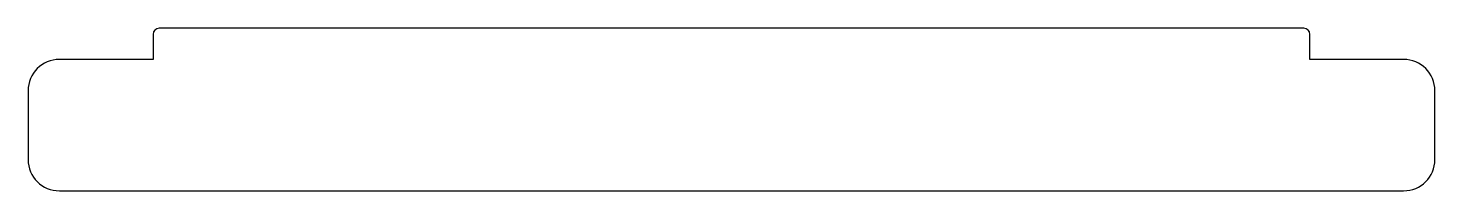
# Model space of a CAD drawing. Header units: millimetres. Extents: x -28.1 to 28.1, y -3.3 to 3.2.
import ezdxf

# ---------------------------------------------------------------- set-up
doc = ezdxf.new("R2010")
doc.units = ezdxf.units.MM

msp = doc.modelspace()

# ---------------------------------------------------------------- linework, layer by layer
for p, q in [((-23.15, 3), (-23.15, 2)), ((22.9, 3.25), (-22.9, 3.25)), ((23.15, 2), (23.15, 3)), ((-23.15, 2), (-26.9, 2)), ((26.9, 2), (23.15, 2)), ((-28.15, 0.75), (-28.15, -2)), ((28.15, -2), (28.15, 0.75)), ((-26.9, -3.25), (26.9, -3.25))]:
    msp.add_line(p, q)
for centre, radius, start, end in [((-22.9, 3), 0.25, 90, 180), ((22.9, 3), 0.25, 0, 90), ((-26.9, 0.75), 1.25, 450, 540), ((26.9, 0.75), 1.25, 360, 450), ((-26.9, -2), 1.25, 180, 270), ((26.9, -2), 1.25, 270, 360)]:
    msp.add_arc(centre, radius, start, end)

doc.saveas('drawing.dxf')
